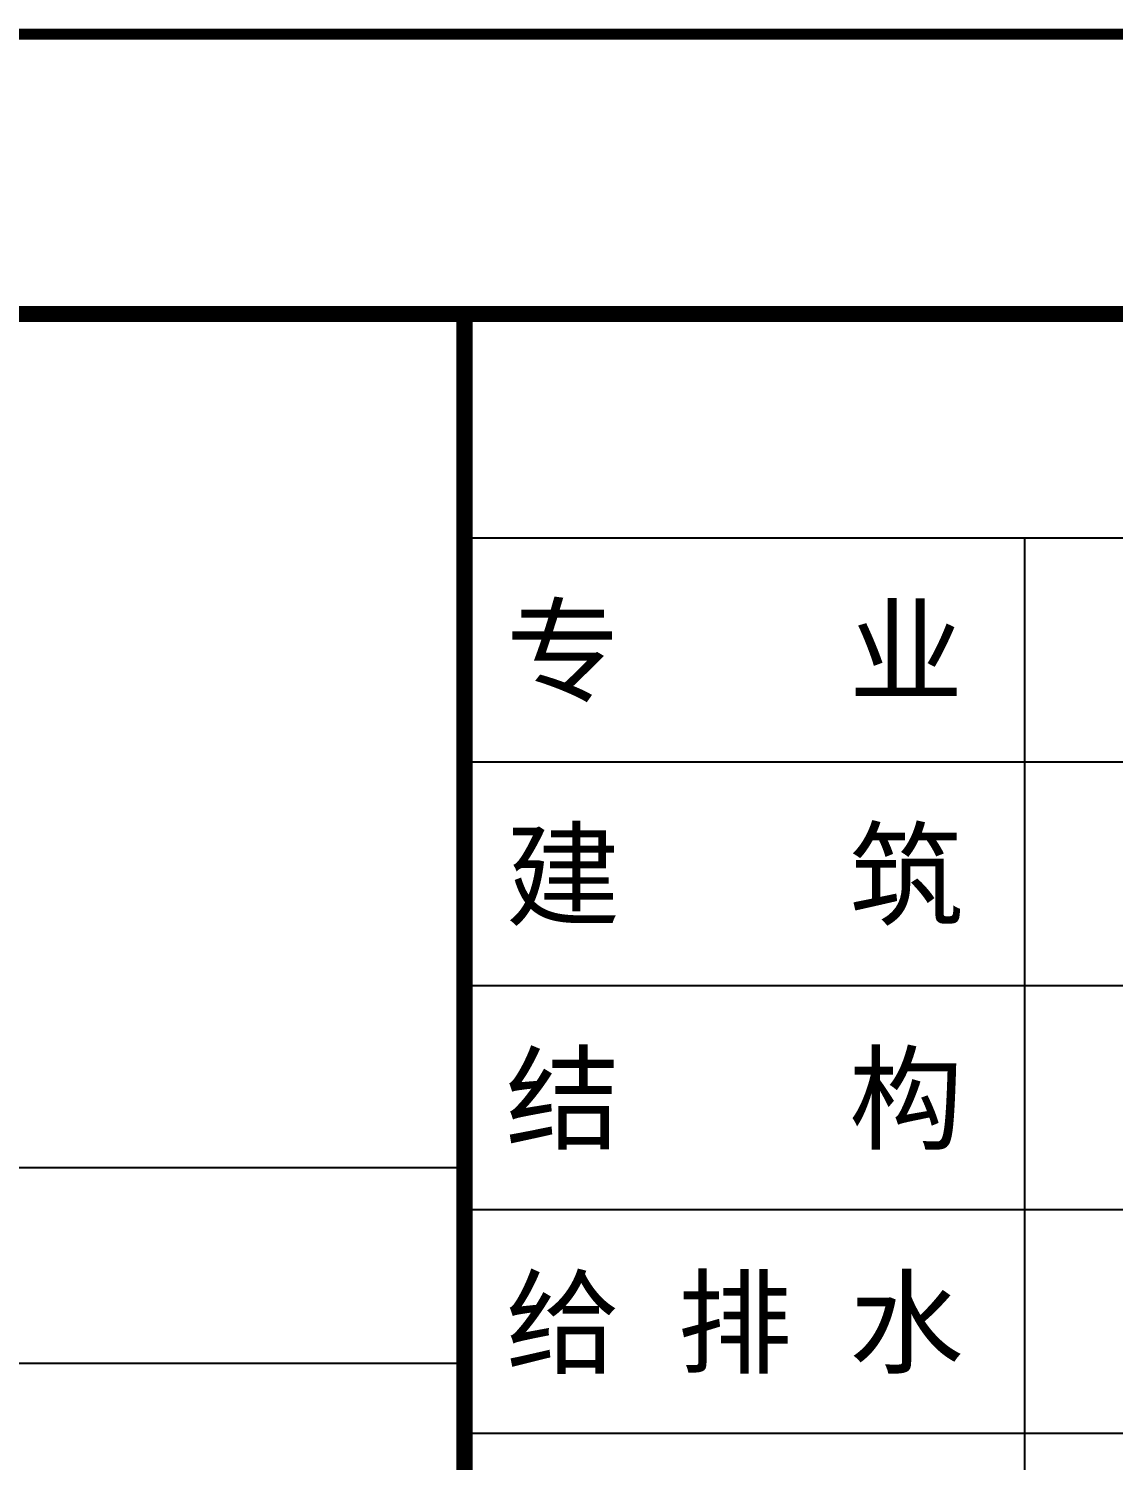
# Model space of a CAD drawing. Extents: x 447413 to 2975780, y -1432727 to 1301644.
# Drawn here: x 2339542 to 2343417, y 932983 to 938100 of the extents above; entities that cross this region are included whole.
import ezdxf

# ---------------------------------------------------------------- set-up
doc = ezdxf.new("R2010")
doc.units = 0
doc.header["$LTSCALE"] = 1000
doc.header["$MEASUREMENT"] = 0
doc.linetypes.add('CONTINOUS', pattern=[0])
doc.layers.add('THIN', color=7, linetype='Continuous')
doc.layers.add('图框', color=253, linetype='Continuous')
doc.layers.add('辅助层', color=175, linetype='CONTINOUS', plot=False)
doc.styles.add('cx_biaoti', font='')
doc.styles.get('cx_biaoti').set_extended_font_data('SimSun')

# ---------------------------------------------------------------- blocks, each defined once
blk = doc.blocks.new('新块A1图框')
at = {"layer": '图框', "color": 153}
for p, q in [((50699.2, -69874.1), (57199.2, -69874.1)), ((52699.2, -69874.1), (52699.2, -76274.1)), ((50699.2, -70674.1), (57199.2, -70674.1)), ((50699.2, -71474.1), (57199.2, -71474.1)), ((50699.2, -72274.1), (57199.2, -72274.1)), ((50699.2, -73074.1), (57199.2, -73074.1))]:
    blk.add_line(p, q, dxfattribs=at)
at = {"layer": '图框', "color": 153, "const_width": 58}
blk.add_lwpolyline([(50699.2, -69074.1), (57199.2, -69074.1), (57199.2, -126474.1), (50699.2, -126474.1)], close=True, dxfattribs=at)
at = {"layer": '图框', "color": 153, "style": 'cx_biaoti'}
for s, p in [('专    业', (50846.3, -70428.4)), ('建    筑', (50846.3, -71228.4)), ('结    构', (50846.3, -72028.4)), ('给 排 水', (50846.3, -72828.4))]:
    blk.add_text(s, height=300, dxfattribs=at).set_placement(p)
blk = doc.blocks.new('A1')
at = {"layer": '图框', "color": 2, "const_width": 40}
blk.add_lwpolyline([(2104618.1, 748108.7), (2188718.1, 748108.7), (2188718.1, 688708.7), (2104618.1, 688708.7)], close=True, dxfattribs=at)
at = {"layer": '图框', "color": 153, "const_width": 58}
blk.add_lwpolyline([(2107118.1, 747108.7), (2181218.1, 747108.7), (2181218.1, 689708.7), (2107118.1, 689708.7)], close=True, dxfattribs=at)
at = {"layer": '图框'}
blk.add_blockref('新块A1图框', (2130518.9, 816182.8), dxfattribs=at)

msp = doc.modelspace()

# ---------------------------------------------------------------- linework, layer by layer
at = {"layer": 'THIN'}
msp.add_lwpolyline([(2266999.3, 937080), (2341099.3, 937080), (2341099.3, 879680), (2266999.3, 879680)], close=True, dxfattribs=at)
at = {"layer": '辅助层'}
for p, q in [((2266999.3, 934030), (2341099.3, 934030)), ((2266999.3, 933330), (2341099.3, 933330))]:
    msp.add_line(p, q, dxfattribs=at)

# ---------------------------------------------------------------- block references
msp.add_blockref('A1', (159881.3, 189971.3))

doc.saveas('drawing.dxf')
